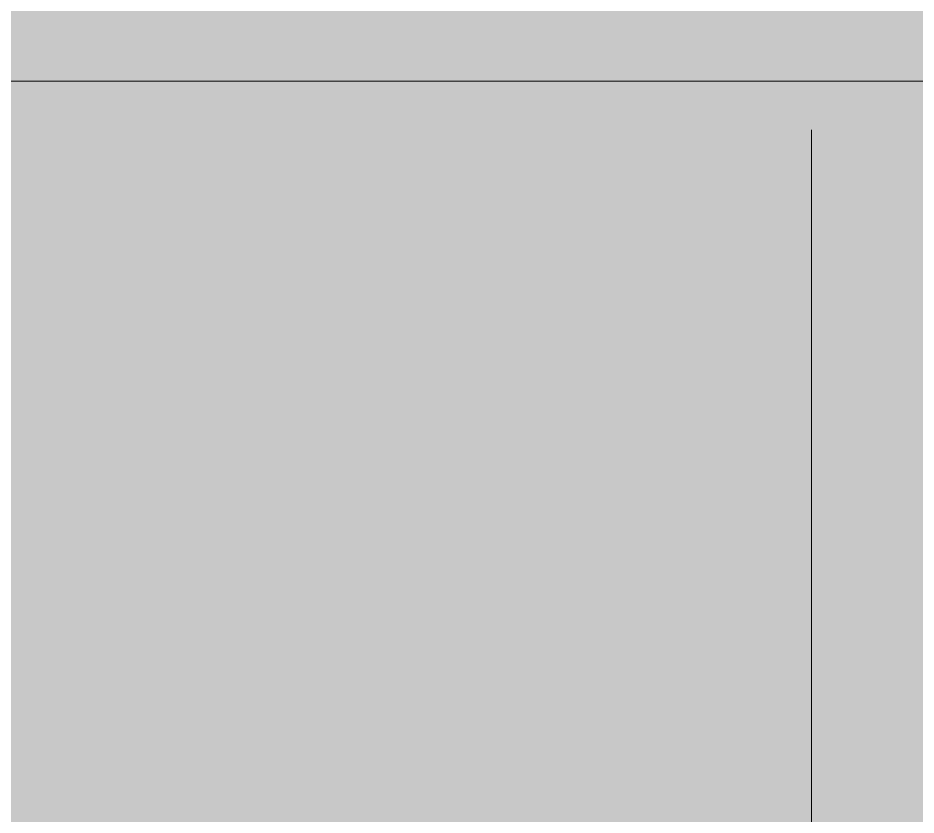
# Model space of a CAD drawing. Header units: inches. Extents: x -10205 to 13964, y -460 to 30702.
# Drawn here: x -3141.789 to -3141.149, y 10010.317 to 10010.885 of the extents above; entities that cross this region are included whole.
import ezdxf

# ---------------------------------------------------------------- set-up
doc = ezdxf.new("R2010")
doc.units = ezdxf.units.IN
doc.header["$MEASUREMENT"] = 0
doc.linetypes.add('Grid Line 1_2_', pattern=[0.875, 0.5, -0.125, 0.125, -0.125])
for name, color, linetype, lineweight in [('A-WALL', 113, 'Continuous', 9), ('A-WALL-7', 113, 'Continuous', 5), ('S-GRID-1', 1, 'Grid Line 1_2_', 9)]:
    doc.layers.add(name, color=color, linetype=linetype, lineweight=lineweight)

msp = doc.modelspace()

# ---------------------------------------------------------------- hatches: boundary and pattern name
at = {"layer": 'A-WALL-7'}
h = msp.add_hatch(color=256, dxfattribs=at)
h.paths.add_polyline_path([(-3829.22374, 10010.8394), (-3751.33624, 10010.8394), (-3751.33624, 10011.5894), (-3829.97374, 10011.5894), (-3829.97374, 10010.8394)], flags=0)
h.paths.add_polyline_path([(-3713.31124, 10010.8394), (-3712.93624, 10010.8394), (-3712.93624, 10011.5894), (-3713.31124, 10011.5894), (-3713.31124, 10011.0894)], flags=0)
h.paths.add_polyline_path([(-3674.91124, 10010.8394), (-3482.53624, 10010.8394), (-3482.53624, 10011.5894), (-3674.91124, 10011.5894), (-3674.91124, 10011.0894)], flags=0)
h.paths.add_polyline_path([(-3444.51124, 10010.8394), (-3348.52374, 10010.8394), (-3348.52374, 10011.5894), (-3444.51124, 10011.5894), (-3444.51124, 10011.0894)], flags=0)
h.paths.add_polyline_path([(-3310.49874, 10010.8394), (-3252.13624, 10010.8394), (-3252.13624, 10011.5894), (-3310.49874, 10011.5894), (-3310.49874, 10011.0894)], flags=0)
h.paths.add_polyline_path([(-3213.73624, 10010.8394), (-3213.73624, 10011.5894), (-3214.11124, 10011.5894), (-3214.11124, 10010.8394)], flags=0)
h.paths.add_polyline_path([(-3175.71124, 10010.8394), (-3098.53624, 10010.8394), (-3098.53624, 10011.5894), (-3175.71124, 10011.5894), (-3175.71124, 10011.0894)], flags=0)
h.paths.add_polyline_path([(-3016.39874, 10010.8394), (-3016.39874, 10011.5894), (-3060.51124, 10011.5894), (-3060.51124, 10010.8394)], flags=0)
h.paths.add_polyline_path([(-2978.37374, 10010.8394), (-2906.53624, 10010.8394), (-2906.53624, 10011.5894), (-2978.37374, 10011.5894), (-2978.37374, 10011.0894)], flags=0)
h.paths.add_polyline_path([(-2846.74874, 10010.8394), (-2791.33624, 10010.8394), (-2791.33624, 10011.5894), (-2868.51124, 10011.5894), (-2868.51124, 10010.8394), (-2847.37374, 10010.8394)], flags=0)
h.paths.add_polyline_path([(-2637.92374, 10010.8394), (-2615.92374, 10010.8394), (-2615.92374, 10011.5894), (-2676.51124, 10011.5894), (-2676.51124, 10010.8394), (-2656.18412, 10010.8394)], flags=0)
h.paths.add_polyline_path([(-2714.53624, 10010.8394), (-2714.53624, 10011.5894), (-2753.31124, 10011.5894), (-2753.31124, 10010.8394)], flags=0)
h.paths.add_polyline_path([(-2214.96124, 10010.8394), (-2214.96124, 10011.5894), (-2281.51124, 10011.5894), (-2281.51124, 10010.8394), (-2274.91556, 10010.8394)], flags=0)
h.paths.add_polyline_path([(-2563.49874, 10010.8394), (-2563.31766, 10010.89548), (-2562.62374, 10011.5894), (-2575.92374, 10011.5894), (-2575.92374, 10010.8394)], flags=0)
h.paths.add_polyline_path([(-2105.22374, 10010.8394), (-2104.22374, 10010.8394), (-2104.22374, 10011.5894), (-2138.91124, 10011.5894), (-2138.91124, 10010.8394), (-2110.72374, 10010.8394)], flags=0)
h.paths.add_polyline_path([(-2443.67374, 10010.8394), (-2407.33624, 10010.8394), (-2407.33624, 10011.5894), (-2444.42374, 10011.5894), (-2444.25948, 10011.42513)], flags=0)
h.paths.add_polyline_path([(-2369.31124, 10010.8394), (-2319.53624, 10010.8394), (-2319.53624, 10011.5894), (-2369.31124, 10011.5894), (-2369.31124, 10011.0894)], flags=0)
h = msp.add_hatch(color=256, dxfattribs=at)
h.paths.add_polyline_path([(-2103.47374, 10010.0894), (-2103.47374, 10010.8394), (-2138.91124, 10010.8394), (-2138.91124, 10010.0894), (-2105.75415, 10010.0894)], flags=0)
h.paths.add_polyline_path([(-3252.13624, 10010.0894), (-3252.13624, 10010.8394), (-3310.49874, 10010.8394), (-3310.49874, 10010.0894), (-3272.87374, 10010.0894)], flags=0)
h.paths.add_polyline_path([(-3175.71124, 10010.0894), (-3098.53624, 10010.0894), (-3098.53624, 10010.8394), (-3175.71124, 10010.8394), (-3175.71124, 10010.1894)], flags=0)
h.paths.add_polyline_path([(-3016.39874, 10010.0894), (-3016.39874, 10010.8394), (-3060.51124, 10010.8394), (-3060.51124, 10010.0894), (-3019.12374, 10010.0894)], flags=0)
h.paths.add_polyline_path([(-2214.96124, 10010.0894), (-2214.96124, 10010.8394), (-2281.51124, 10010.8394), (-2281.51124, 10010.0894), (-2274.91556, 10010.0894)], flags=0)
h.paths.add_polyline_path([(-2319.53624, 10010.0894), (-2319.53624, 10010.8394), (-2369.31124, 10010.8394), (-2369.31124, 10010.0894)], flags=0)
h.paths.add_polyline_path([(-2978.37374, 10010.0894), (-2906.53624, 10010.0894), (-2906.53624, 10010.8394), (-2978.37374, 10010.8394), (-2978.37374, 10010.1894)], flags=0)
h.paths.add_polyline_path([(-2482.62324, 10010.0894), (-2407.33624, 10010.0894), (-2407.33624, 10010.8394), (-2443.67374, 10010.8394), (-2443.54874, 10010.7144), (-2563.49874, 10010.7144), (-2563.37374, 10010.8394), (-2575.92374, 10010.8394), (-2575.92374, 10010.0894), (-2547.32594, 10010.0894)], flags=0)
h.paths.add_polyline_path([(-2868.51124, 10010.0894), (-2791.33624, 10010.0894), (-2791.33624, 10010.8394), (-2868.51124, 10010.8394), (-2868.51124, 10010.1894)], flags=0)
h.paths.add_polyline_path([(-2753.31124, 10010.0894), (-2714.53624, 10010.0894), (-2714.53624, 10010.8394), (-2753.31124, 10010.8394), (-2753.31124, 10010.1894)], flags=0)
h.paths.add_polyline_path([(-2615.92374, 10010.0894), (-2615.92374, 10010.8394), (-2676.51124, 10010.8394), (-2676.51124, 10010.0894), (-2637.92374, 10010.0894)], flags=0)
h.paths.add_polyline_path([(-3348.52374, 10010.0894), (-3348.52374, 10010.8394), (-3444.51124, 10010.8394), (-3444.51124, 10010.0894), (-3366.76111, 10010.0894)], flags=0)
h.paths.add_polyline_path([(-3214.11124, 10010.0894), (-3213.73624, 10010.0894), (-3213.73624, 10010.8394), (-3214.11124, 10010.8394), (-3214.11124, 10010.1894)], flags=0)
h.paths.add_polyline_path([(-3830.65352, 10010.0894), (-3751.33624, 10010.0894), (-3751.33624, 10010.8394), (-3830.72374, 10010.8394), (-3830.72374, 10010.0894)], flags=0)
h.paths.add_polyline_path([(-3713.31124, 10010.0894), (-3712.93624, 10010.0894), (-3712.93624, 10010.8394), (-3713.31124, 10010.8394), (-3713.31124, 10010.5894)], flags=0)
h.paths.add_polyline_path([(-3482.53624, 10010.0894), (-3482.53624, 10010.8394), (-3674.91124, 10010.8394), (-3674.91124, 10010.0894), (-3521.16164, 10010.0894)], flags=0)

# ---------------------------------------------------------------- linework, layer by layer
at = {"layer": 'A-WALL'}
msp.add_line((-3175.71124, 10010.8394), (-3098.53624, 10010.8394), dxfattribs=at)
at = {"layer": 'S-GRID-1'}
msp.add_line((-3141.22374, 9836.17969), (-3141.22374, 12413.73712), dxfattribs=at)

doc.saveas('drawing.dxf')
